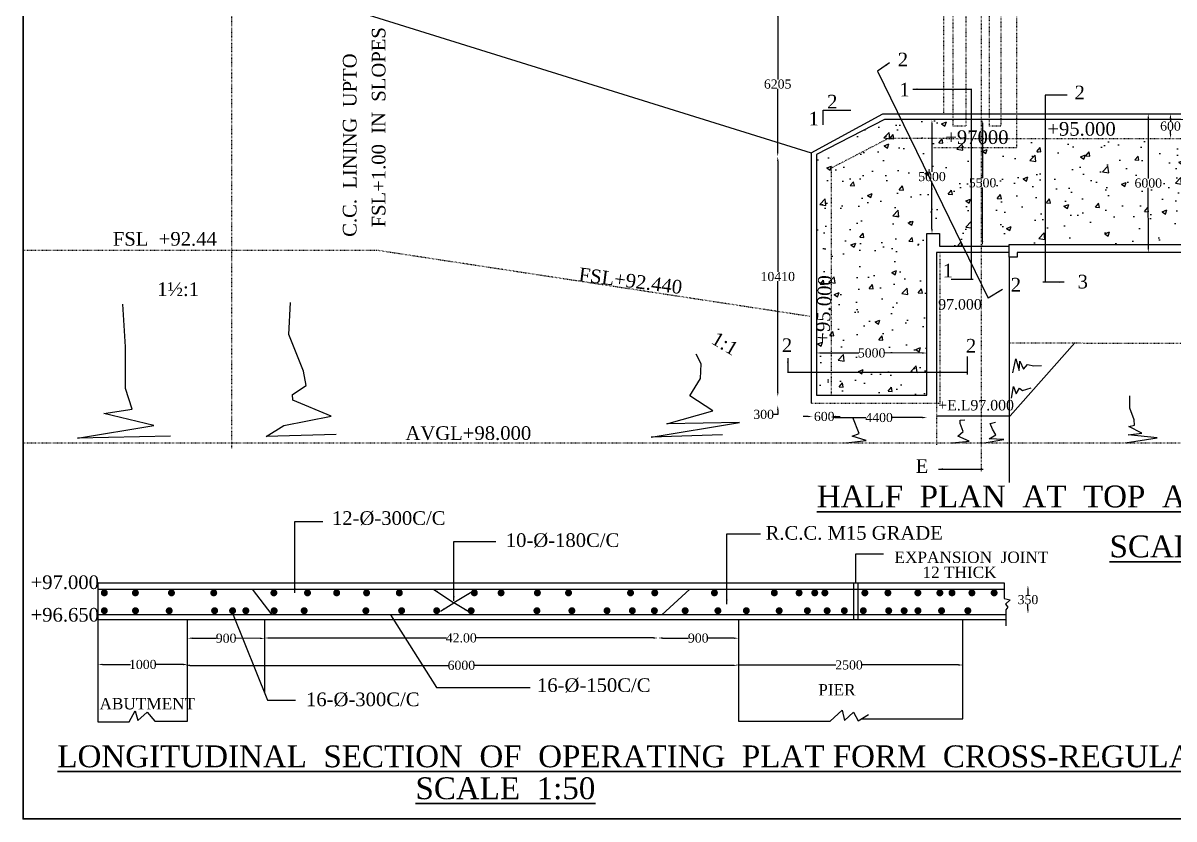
# Model space of a CAD drawing. Header units: millimetres. Extents: x 4336 to 90516, y 1888 to 56787.
# Drawn here: x 4336 to 29597, y 1888 to 19365 of the extents above; entities that cross this region are included whole.
import ezdxf

# ---------------------------------------------------------------- set-up
doc = ezdxf.new("R2010")
doc.units = ezdxf.units.MM
doc.header["$MEASUREMENT"] = 0
doc.header["$PDMODE"] = 66
doc.header["$PDSIZE"] = 170
doc.linetypes.add('ACAD_ISO03W100', pattern=[30, 12, -18])
for name, color, linetype in [('DIM', 5, 'Continuous'), ('DOT LINE', 3, 'ACAD_ISO03W100'), ('DWG. LINE', 1, 'Continuous'), ('HATCH', 2, 'Continuous'), ('TEXT', 7, 'Continuous')]:
    doc.layers.add(name, color=color, linetype=linetype)
doc.layers.add('TITLE', color=7, linetype='Continuous', lineweight=30)
doc.styles.get("Standard").update_dxf_attribs({"font": 'TIMES.TTF', "height": 200})
doc.dimstyles.get("Standard").update_dxf_attribs({"dimtxt": 200, "dimasz": 100, "dimexe": 0.18, "dimexo": 0.0625, "dimgap": 0.09, "dimtad": 0, "dimtih": 1, "dimtoh": 1, "dimdec": 1, "dimzin": 0, "dimdsep": 46, "dimtxsty": 'Standard', "dimcen": 0.09, "dimse1": 1, "dimse2": 1, "dimclrd": 5, "dimclre": 5, "dimclrt": 4, "dimadec": 0, "dimazin": 0, "dimtfac": 1, "dimtdec": 1, "dimtofl": 0, "dimtmove": 0, "dimatfit": 3, "dimfxl": 1, "dimtolj": 1, "dimtzin": 0, "dimarcsym": 0})

# ---------------------------------------------------------------- blocks, each defined once
blk = doc.blocks.new('*D53')
at = {"layer": 'Defpoints', "color": 0}
for p in [(20899, 19614), (20899, 16434), (20899, 16434)]:
    blk.add_point(p, dxfattribs=at)
at = {"layer": 'DIM', "color": 5, "lineweight": -2}
for p, q in [((20899, 19514), (20899, 18126)), ((20899, 16534), (20899, 17922))]:
    blk.add_line(p, q, dxfattribs=at)
at = {"layer": 'DIM', "color": 5}
for points in [[(20883, 19514), (20916, 19514), (20899, 19614)], [(20883, 16534), (20916, 16534), (20899, 16434)]]:
    blk.add_solid(points, dxfattribs=at)
at = {"layer": 'DIM', "color": 4, "insert": (20899, 18024), "char_height": 200, "attachment_point": 5}
blk.add_mtext('\\A1;6205', dxfattribs=at)
blk = doc.blocks.new('*D54')
at = {"layer": 'Defpoints', "color": 0}
for p in [(20899, 16434), (20899, 11161), (20901, 11161)]:
    blk.add_point(p, dxfattribs=at)
at = {"layer": 'DIM', "color": 5, "lineweight": -2}
for p, q in [((20901, 16334), (20901, 13900)), ((20901, 11261), (20901, 13696))]:
    blk.add_line(p, q, dxfattribs=at)
at = {"layer": 'DIM', "color": 5}
for points in [[(20884, 16334), (20918, 16334), (20901, 16434)], [(20884, 11261), (20918, 11261), (20901, 11161)]]:
    blk.add_solid(points, dxfattribs=at)
at = {"layer": 'DIM', "color": 4, "insert": (20901, 13798), "char_height": 200, "attachment_point": 5}
blk.add_mtext('\\A1;10410', dxfattribs=at)
blk = doc.blocks.new('*D55')
at = {"layer": 'Defpoints', "color": 0}
for p in [(20901, 11161), (20901, 10971), (20901, 10971)]:
    blk.add_point(p, dxfattribs=at)
at = {"layer": 'DIM', "color": 5, "lineweight": -2}
for p, q in [((20901, 11261), (20901, 11361)), ((20901, 10871), (20901, 10771)), ((20901, 10771), (20801, 10771))]:
    blk.add_line(p, q, dxfattribs=at)
at = {"layer": 'DIM', "color": 5}
for points in [[(20885, 11261), (20918, 11261), (20901, 11161)], [(20885, 10871), (20918, 10871), (20901, 10971)]]:
    blk.add_solid(points, dxfattribs=at)
at = {"layer": 'DIM', "color": 4, "insert": (20591, 10771), "char_height": 200, "attachment_point": 5}
blk.add_mtext('\\A1;300', dxfattribs=at)
blk = doc.blocks.new('*D61')
at = {"layer": 'Defpoints', "color": 0}
for p in [(24286, 17244), (24286, 14741), (24287, 14741)]:
    blk.add_point(p, dxfattribs=at)
at = {"layer": 'DIM', "color": 5, "lineweight": -2}
for p, q in [((24285, 17143), (24286, 16094)), ((24286, 14841), (24286, 15891))]:
    blk.add_line(p, q, dxfattribs=at)
at = {"layer": 'DIM', "color": 5}
for points in [[(24302, 17143), (24269, 17143), (24285, 17244)], [(24303, 14841), (24269, 14841), (24286, 14741)]]:
    blk.add_solid(points, dxfattribs=at)
at = {"layer": 'DIM', "color": 4, "insert": (24286, 15992), "char_height": 200, "attachment_point": 5}
blk.add_mtext('\\A1;5000', dxfattribs=at)
blk = doc.blocks.new('*D62')
at = {"layer": 'Defpoints', "color": 0}
for p in [(25398, 17244), (25395, 14469), (25395, 14469)]:
    blk.add_point(p, dxfattribs=at)
at = {"layer": 'DIM', "color": 5, "lineweight": -2}
for p, q in [((25398, 17144), (25397, 15958)), ((25395, 14569), (25396, 15754))]:
    blk.add_line(p, q, dxfattribs=at)
at = {"layer": 'DIM', "color": 5}
for points in [[(25382, 17144), (25415, 17143), (25398, 17244)], [(25378, 14569), (25411, 14569), (25395, 14469)]]:
    blk.add_solid(points, dxfattribs=at)
at = {"layer": 'DIM', "color": 4, "insert": (25396, 15856), "char_height": 200, "attachment_point": 5}
blk.add_mtext('\\A1;5500', dxfattribs=at)
blk = doc.blocks.new('*D63')
at = {"layer": 'Defpoints', "color": 0}
for p in [(21750, 12120), (24172, 12119), (24172, 12119)]:
    blk.add_point(p, dxfattribs=at)
at = {"layer": 'DIM', "color": 5, "lineweight": -2}
for p, q in [((21850, 12120), (22678, 12120)), ((24072, 12119), (23244, 12120))]:
    blk.add_line(p, q, dxfattribs=at)
at = {"layer": 'DIM', "color": 5}
for points in [[(21850, 12137), (21850, 12104), (21750, 12120)], [(24072, 12136), (24072, 12103), (24172, 12119)]]:
    blk.add_solid(points, dxfattribs=at)
at = {"layer": 'DIM', "color": 4, "insert": (22961, 12120), "char_height": 200, "attachment_point": 5}
blk.add_mtext('\\A1;5000', dxfattribs=at)
blk = doc.blocks.new('*D64')
at = {"layer": 'Defpoints', "color": 0}
for p in [(21662, 10743), (22073, 10743), (22073, 10725)]:
    blk.add_point(p, dxfattribs=at)
at = {"layer": 'DIM', "color": 5, "lineweight": -2}
for p, q in [((21562, 10725), (21462, 10725)), ((22173, 10725), (22273, 10725))]:
    blk.add_line(p, q, dxfattribs=at)
at = {"layer": 'DIM', "color": 5}
for points in [[(21562, 10742), (21562, 10709), (21662, 10725)], [(22173, 10742), (22173, 10709), (22073, 10725)]]:
    blk.add_solid(points, dxfattribs=at)
at = {"layer": 'DIM', "color": 4, "insert": (21921, 10725), "char_height": 200, "attachment_point": 5}
blk.add_mtext('\\A1;600', dxfattribs=at)
blk = doc.blocks.new('*D65')
at = {"layer": 'Defpoints', "color": 0}
for p in [(22073, 10725), (24176, 10725), (24176, 10702)]:
    blk.add_point(p, dxfattribs=at)
at = {"layer": 'DIM', "color": 5, "lineweight": -2}
for p, q in [((22173, 10702), (22837, 10702)), ((24076, 10702), (23413, 10702))]:
    blk.add_line(p, q, dxfattribs=at)
at = {"layer": 'DIM', "color": 5}
for points in [[(22173, 10719), (22173, 10685), (22073, 10702)], [(24076, 10719), (24076, 10685), (24176, 10702)]]:
    blk.add_solid(points, dxfattribs=at)
at = {"layer": 'DIM', "color": 4, "insert": (23125, 10702), "char_height": 200, "attachment_point": 5}
blk.add_mtext('\\A1;4400', dxfattribs=at)
blk = doc.blocks.new('*D66')
at = {"layer": 'Defpoints', "color": 0}
for p in [(29032, 17374), (29034, 14326), (29034, 14326)]:
    blk.add_point(p, dxfattribs=at)
at = {"layer": 'DIM', "color": 5, "lineweight": -2}
for p, q in [((29032, 17274), (29033, 15952)), ((29034, 14426), (29033, 15748))]:
    blk.add_line(p, q, dxfattribs=at)
at = {"layer": 'DIM', "color": 5}
for points in [[(29049, 17274), (29016, 17274), (29032, 17374)], [(29050, 14426), (29017, 14426), (29034, 14326)]]:
    blk.add_solid(points, dxfattribs=at)
at = {"layer": 'DIM', "color": 4, "insert": (29033, 15850), "char_height": 200, "attachment_point": 5}
blk.add_mtext('\\A1;6000', dxfattribs=at)
blk = doc.blocks.new('*D67')
at = {"layer": 'Defpoints', "color": 0}
for p in [(29520, 17374), (29521, 16829), (29522, 16829)]:
    blk.add_point(p, dxfattribs=at)
at = {"layer": 'DIM', "color": 5, "lineweight": -2}
for p, q in [((29520, 17274), (29520, 17203)), ((29521, 16929), (29521, 17000))]:
    blk.add_line(p, q, dxfattribs=at)
at = {"layer": 'DIM', "color": 5}
for points in [[(29536, 17274), (29503, 17274), (29519, 17374)], [(29538, 16929), (29504, 16929), (29521, 16829)]]:
    blk.add_solid(points, dxfattribs=at)
at = {"layer": 'DIM', "color": 4, "insert": (29520, 17101), "char_height": 200, "attachment_point": 5}
blk.add_mtext('\\A1;600', dxfattribs=at)
blk = doc.blocks.new('*D98')
at = {"layer": 'Defpoints', "color": 0}
for p in [(5980, 5281), (7950, 5280), (7950, 5280)]:
    blk.add_point(p, dxfattribs=at)
at = {"layer": 'DIM', "color": 5, "lineweight": -2}
for p, q in [((6080, 5281), (6692, 5280)), ((7849, 5280), (7238, 5280))]:
    blk.add_line(p, q, dxfattribs=at)
at = {"layer": 'DIM', "color": 5}
for points in [[(6080, 5297), (6080, 5264), (5980, 5281)], [(7849, 5297), (7849, 5263), (7950, 5280)]]:
    blk.add_solid(points, dxfattribs=at)
at = {"layer": 'DIM', "color": 4, "insert": (6965, 5280), "char_height": 200, "attachment_point": 5}
blk.add_mtext('\\A1;1000', dxfattribs=at)
blk = doc.blocks.new('*D99')
at = {"layer": 'Defpoints', "color": 0}
for p in [(7950, 5857), (9639, 5853), (9639, 5853)]:
    blk.add_point(p, dxfattribs=at)
at = {"layer": 'DIM', "color": 5, "lineweight": -2}
for p, q in [((8050, 5857), (8584, 5856)), ((9539, 5853), (9005, 5855))]:
    blk.add_line(p, q, dxfattribs=at)
at = {"layer": 'DIM', "color": 5}
for points in [[(8050, 5874), (8049, 5841), (7950, 5857)], [(9539, 5870), (9539, 5836), (9639, 5853)]]:
    blk.add_solid(points, dxfattribs=at)
at = {"layer": 'DIM', "color": 4, "insert": (8794, 5855), "char_height": 200, "attachment_point": 5}
blk.add_mtext('\\A1;900', dxfattribs=at)
blk = doc.blocks.new('*D100')
at = {"layer": 'Defpoints', "color": 0}
for p in [(9639, 5853), (18272, 5862), (18272, 5853)]:
    blk.add_point(p, dxfattribs=at)
at = {"layer": 'DIM', "color": 5, "lineweight": -2}
for p, q in [((9739, 5862), (13631, 5862)), ((18172, 5862), (14280, 5862))]:
    blk.add_line(p, q, dxfattribs=at)
at = {"layer": 'DIM', "color": 5}
for points in [[(9739, 5878), (9739, 5845), (9639, 5862)], [(18172, 5878), (18172, 5845), (18272, 5862)]]:
    blk.add_solid(points, dxfattribs=at)
at = {"layer": 'DIM', "color": 4, "insert": (13955, 5862), "char_height": 200, "attachment_point": 5}
blk.add_mtext('\\A1;42.00', dxfattribs=at)
blk = doc.blocks.new('*D101')
at = {"layer": 'Defpoints', "color": 0}
for p in [(7900, 5272), (20015, 5272), (20015, 5261)]:
    blk.add_point(p, dxfattribs=at)
at = {"layer": 'DIM', "color": 5, "lineweight": -2}
for p, q in [((8000, 5261), (13674, 5261)), ((19915, 5261), (14241, 5261))]:
    blk.add_line(p, q, dxfattribs=at)
at = {"layer": 'DIM', "color": 5}
for points in [[(8000, 5278), (8000, 5244), (7900, 5261)], [(19915, 5278), (19915, 5244), (20015, 5261)]]:
    blk.add_solid(points, dxfattribs=at)
at = {"layer": 'DIM', "color": 4, "insert": (13957, 5261), "char_height": 200, "attachment_point": 5}
blk.add_mtext('\\A1;6000', dxfattribs=at)
blk = doc.blocks.new('*D102')
at = {"layer": 'Defpoints', "color": 0}
for p in [(18272, 5862), (20039, 5857), (20039, 5857)]:
    blk.add_point(p, dxfattribs=at)
at = {"layer": 'DIM', "color": 5, "lineweight": -2}
for p, q in [((18372, 5861), (18945, 5860)), ((19939, 5857), (19366, 5859))]:
    blk.add_line(p, q, dxfattribs=at)
at = {"layer": 'DIM', "color": 5}
for points in [[(18372, 5878), (18372, 5845), (18272, 5862)], [(19939, 5874), (19939, 5840), (20039, 5857)]]:
    blk.add_solid(points, dxfattribs=at)
at = {"layer": 'DIM', "color": 4, "insert": (19156, 5859), "char_height": 200, "attachment_point": 5}
blk.add_mtext('\\A1;900', dxfattribs=at)
blk = doc.blocks.new('*D103')
at = {"layer": 'Defpoints', "color": 0}
for p in [(19965, 5269), (24964, 5269), (24964, 5269)]:
    blk.add_point(p, dxfattribs=at)
at = {"layer": 'DIM', "color": 5, "lineweight": -2}
for p, q in [((20065, 5269), (22178, 5269)), ((24864, 5269), (22752, 5269))]:
    blk.add_line(p, q, dxfattribs=at)
at = {"layer": 'DIM', "color": 5}
for points in [[(20065, 5286), (20065, 5253), (19965, 5269)], [(24864, 5286), (24864, 5252), (24964, 5269)]]:
    blk.add_solid(points, dxfattribs=at)
at = {"layer": 'DIM', "color": 4, "insert": (22465, 5269), "char_height": 200, "attachment_point": 5}
blk.add_mtext('\\A1;2500', dxfattribs=at)
blk = doc.blocks.new('*D104')
at = {"layer": 'Defpoints', "color": 0}
for p in [(26374, 7016), (26374, 6393), (26392, 6393)]:
    blk.add_point(p, dxfattribs=at)
at = {"layer": 'DIM', "color": 5, "lineweight": -2}
for p, q in [((26392, 6916), (26392, 6806)), ((26392, 6493), (26392, 6603))]:
    blk.add_line(p, q, dxfattribs=at)
at = {"layer": 'DIM', "color": 5}
for points in [[(26375, 6916), (26409, 6916), (26392, 7016)], [(26375, 6493), (26409, 6493), (26392, 6393)]]:
    blk.add_solid(points, dxfattribs=at)
at = {"layer": 'DIM', "color": 4, "insert": (26392, 6704), "char_height": 200, "attachment_point": 5}
blk.add_mtext('\\A1;350', dxfattribs=at)

msp = doc.modelspace()

# ---------------------------------------------------------------- hatches: boundary and pattern name
at = {"layer": 'HATCH'}
h = msp.add_hatch(dxfattribs=at)
h.set_pattern_fill('AR-CONC', color=256, scale=150, style=0)
h.paths.add_polyline_path([(23324.81, 16828.68), (23810.05, 16828.68), (23608.06, 17243.5), (23242.91, 17243.5), (21750.12, 16477.97), (21750.12, 11192.87), (22075.8, 11192.87), (22075.8, 16179.09)])
h.paths.add_polyline_path([(25154.47, 17243.5), (25031.02, 17243.5), (25031.02, 17099.46), (24754.05, 17099.46), (24754.05, 17243.5), (23608.06, 17243.5), (23810.05, 16828.68), (24603.51, 16828.68), (25154.47, 16828.68)])
h.paths.add_polyline_path([(24172.2, 14741.26), (24450.14, 14741.26), (24450.14, 14468.61), (24959.31, 14468.61), (23810.05, 16828.68), (23324.81, 16828.68), (22075.8, 16179.09), (22075.8, 11192.87), (24172.2, 11192.87)])
h.paths.add_polyline_path([(22109.84, 12240.9), (22173.97, 13860.32), (21716.22, 13878.45), (21652.09, 12259.03)], flags=9)
h.paths.add_polyline_path([(24500.44, 16626.62), (26010.39, 16626.62), (26010.39, 17084.73), (24500.44, 17084.73)], flags=9)
h.paths.add_polyline_path([(23952.66, 16144.11), (24618.63, 16144.11), (24618.63, 15840.65), (23952.66, 15840.65)], flags=24)
h = msp.add_hatch(dxfattribs=at)
h.set_pattern_fill('AR-CONC', color=256, scale=150, style=0)
h.paths.add_polyline_path([(25154.47, 16828.68), (24603.51, 16828.68), (23810.05, 16828.68), (24959.31, 14468.61), (25154.47, 14468.61)])
h.paths.add_polyline_path([(26773.23, 16828.68), (26141.5, 16828.68), (26141.5, 16625.59), (25364.5, 16625.59), (25364.5, 14468.61), (25981.95, 14468.61), (25981.95, 14503.26), (26773.23, 14503.26)])
h.paths.add_polyline_path([(30277, 16828.68), (26773.23, 16828.68), (26773.23, 14503.26), (30285.13, 14503.26), (39414.77, 13599.75), (39818.59, 11983.92), (39818.59, 14115.46)])
h.paths.add_polyline_path([(23952.66, 16144.11), (24618.63, 16144.11), (24618.63, 15840.65), (23952.66, 15840.65)], flags=25)
h.paths.add_polyline_path([(25063.49, 16007.79), (25729.46, 16007.79), (25729.46, 15704.33), (25063.49, 15704.33)], flags=9)
h.paths.add_polyline_path([(24500.44, 16626.62), (26010.39, 16626.62), (26010.39, 17084.73), (24500.44, 17084.73)], flags=9)
h.paths.add_polyline_path([(28699.35, 16001.8), (29366.76, 16001.8), (29366.76, 15698.34), (28699.35, 15698.34)], flags=24)

# ---------------------------------------------------------------- linework, layer by layer
at = {"layer": 'DOT LINE'}
for points in [[(25364.5, 32389.5), (25364.5, 9527)], [(26141.5, 23043), (26141.5, 16625.59), (24325.56, 16625.59)], [(24536.83, 20286.7), (24536.83, 17371.29)], [(8909.5, 19613.5), (8909.5, 10027.5)], [(24603.51, 16828.68), (23324.81, 16828.68), (22075.8, 16179.09), (22075.8, 11185.41)], [(24603.51, 16828.68), (30277, 16828.68), (39818.59, 14115.46), (39818.59, 11983.92)], [(4336.5, 14380.5), (12098, 14380.5), (21603.5, 12929.5)], [(21631.5, 11018.17), (24466.5, 11018.17), (24466.5, 14326.99)], [(25981.95, 12339.46), (39594.98, 12335.71)], [(24383.61, 11018.17), (24383.61, 10094.43)], [(4336.5, 10144.5), (40409, 10144.5), (40409, 10144.5)]]:
    msp.add_lwpolyline(points, dxfattribs=at)
for points in [[(25550.24, 20463.39), (25797.61, 20463.39), (25797.61, 17102.03), (25550.24, 17102.03)], [(24754.05, 20453), (25031.02, 20453), (25031.02, 17099.46), (24754.05, 17099.46)]]:
    msp.add_lwpolyline(points, close=True, dxfattribs=at)
at = {"layer": 'DWG. LINE'}
for points in [[(21631.5, 16511.5), (23204.79, 17374.29), (30280.52, 17374.29), (40448.51, 19735.74), (40448.51, 11778.7), (39731.42, 11778.7), (39316.41, 13472.99), (30040.7, 14325.85), (26153.21, 14325.85), (26153.21, 14220.79), (25981.95, 14220.79), (25981.95, 14503.26), (30285.13, 14503.26), (39414.77, 13599.75), (39818.59, 11983.92)], [(11696, 19613.5), (21631.5, 16511.5)], [(40249.2, 19529.13), (30295.91, 17243.5), (23242.91, 17243.5), (21750.12, 16477.97), (21750.12, 11192.87), (24172.2, 11192.87), (24172.2, 14741.26), (24450.14, 14741.26), (24450.14, 14468.61), (25981.95, 14468.61)], [(23089.88, 18307.6), (25518.24, 13320.83)], [(25154.47, 13738.56), (25154.47, 17912.42)], [(26773.23, 17783.98), (26773.23, 13675.62)], [(21894.55, 17131.35), (21894.55, 17450.91), (22505.6, 17450.91)], [(21631.5, 16511.5), (21631.5, 11018.17)], [(25981.95, 14326.99), (24383.61, 14326.99), (24383.61, 11018.17)], [(25981.95, 14220.79), (25981.95, 9277.33)], [(27417.37, 12339.06), (26001.86, 10737.05)], [(25060.08, 11689.21), (21119.97, 11689.21)], [(24383.61, 10737.05), (26001.86, 10737.05)], [(5979.88, 7074.27), (25869.74, 7074.27), (25869.74, 6730.61), (26001.79, 6699.49), (25895.54, 6604.09), (25953.43, 6537.77), (25906.36, 6481.34), (25906.36, 6128.4)], [(5979.88, 7074.27), (5979.88, 6268.8), (25906.36, 6268.8)], [(22559.67, 7074.27), (22559.67, 6268.8)], [(22661.77, 7074.27), (22661.77, 6268.8)], [(5979.88, 6933.51), (25869.74, 6933.51)], [(9367.01, 6933.51), (9798.93, 6371.13)], [(18969.4, 6933.51), (18357.42, 6371.13)], [(25906.36, 6371.13), (5979.88, 6371.13)], [(5979.88, 6268.8), (5979.88, 4022.77), (6663.99, 4022.77), (6797.1, 4264.53), (6858.45, 4051.74), (7061.71, 4229.8), (7227.24, 4033.2), (7949.5, 4033.2), (7949.5, 6268.8)], [(20039.37, 6268.8), (20039.37, 4038.29), (22049.98, 4038.29), (22312.05, 4278.96), (22365, 4048.86), (22563.33, 4233.12), (22665.6, 4039.91), (22892.46, 4179.25)], [(22746.55, 4089.63), (24964.14, 4089.63), (24964.14, 6268.8)]]:
    msp.add_lwpolyline(points, dxfattribs=at)
at = {"layer": 'HATCH'}
for points in [[(7574.07, 10291.17), (5529.01, 10249.46), (7207.45, 10528.42), (6112.81, 10788.36), (6728.35, 10889.8), (6582.55, 11338.17), (6589.05, 12252.62), (6528.84, 13190.05)], [(11212.56, 10328.57), (9673.1, 10282.92), (10062.03, 10528), (11102.27, 10729.66), (10255, 11086.43), (10253.66, 11207.17), (10554.36, 11404.86), (10492.05, 11720.2), (10172.81, 12527.27), (10205.18, 13227.86)], [(19686.48, 10318.95), (18121.36, 10271.64), (20062.8, 10595.12), (18469.45, 10560.95), (19474.56, 10849.05), (18971.12, 11178.15), (19205.3, 11562.27), (19219.42, 11884.56), (19111.07, 12094.08)], [(26056.88, 11685.7), (26123.04, 11988.42), (26198.43, 11733.53), (26213.93, 11938.88), (26295.52, 11763.45), (26380.22, 11865.62), (26521.72, 11837.75), (26690.08, 11841.88)], [(26034.02, 11130.77), (26071.2, 11382.79), (26131.71, 11221.09), (26209.72, 11346.37), (26269.5, 11292.47), (26465.16, 11356.66)], [(28526.99, 10144.5), (29229.53, 10253.16), (28593.96, 10324.51), (28892.46, 10357.33), (28609.54, 10507.54), (28729.51, 10536.08), (28722.32, 10653.56), (28629.35, 10909.42), (28626.49, 11181.97)], [(22401.22, 10144.5), (22844.41, 10200.26), (22535.44, 10295.45), (22690.06, 10353.82), (22548.4, 10702.09)], [(24731.78, 10144.5), (25103.67, 10185.24), (24852.3, 10292.76), (24970.35, 10398.38), (24903.68, 10574.34), (24904.49, 10646.56), (25004.07, 10655.38)], [(25433.88, 10144.5), (25863.1, 10218.61), (25539.16, 10233.18), (25684.93, 10323.8), (25613.67, 10450.02), (25560.22, 10568.16), (25678.46, 10598.9)]]:
    msp.add_lwpolyline(points, dxfattribs=at)
at = {"layer": 'HATCH', "const_width": 75.75}
for points in [[(6082.44, 6852.53, 1), (6159.19, 6852.53, 1)], [(6764.2, 6852.53, 1), (6840.94, 6852.53, 1)], [(7556.07, 6852.53, 1), (7632.82, 6852.53, 1)], [(8483.22, 6852.53, 1), (8559.97, 6852.53, 1)], [(9803.61, 6852.53, 1), (9880.36, 6852.53, 1)], [(10542.01, 6852.53, 1), (10618.76, 6852.53, 1)], [(11181.41, 6852.53, 1), (11258.16, 6852.53, 1)], [(11838.36, 6852.53, 1), (11915.11, 6852.53, 1)], [(12557.08, 6852.53, 1), (12633.82, 6852.53, 1)], [(14203.28, 6852.53, 1), (14280.03, 6852.53, 1)], [(14790.26, 6852.53, 1), (14867, 6852.53, 1)], [(15586.93, 6852.53, 1), (15663.67, 6852.53, 1)], [(16270.93, 6852.53, 1), (16347.68, 6852.53, 1)], [(17631.22, 6852.53, 1), (17707.97, 6852.53, 1)], [(18162.7, 6852.53, 1), (18239.45, 6852.53, 1)], [(19472.02, 6852.53, 1), (19548.77, 6852.53, 1)], [(20786.93, 6852.53, 1), (20863.68, 6852.53, 1)], [(21330.02, 6852.53, 1), (21406.77, 6852.53, 1)], [(21674.17, 6852.53, 1), (21750.92, 6852.53, 1)], [(21896.63, 6852.53, 1), (21973.38, 6852.53, 1)], [(22774.53, 6852.53, 1), (22851.28, 6852.53, 1)], [(23280.29, 6852.53, 1), (23357.04, 6852.53, 1)], [(23937.23, 6852.53, 1), (24013.98, 6852.53, 1)], [(24420.17, 6852.53, 1), (24496.92, 6852.53, 1)], [(24686.36, 6852.53, 1), (24763.11, 6852.53, 1)], [(25123.68, 6852.53, 1), (25200.43, 6852.53, 1)], [(25610.62, 6852.53, 1), (25687.36, 6852.53, 1)], [(6082.44, 6461.05, 1), (6159.19, 6461.05, 1)], [(6766.2, 6461.05, 1), (6842.94, 6461.05, 1)], [(7506.55, 6461.05, 1), (7583.3, 6461.05, 1)], [(8502.85, 6461.05, 1), (8579.6, 6461.05, 1)], [(8896.83, 6461.05, 1), (8973.58, 6461.05, 1)], [(9188.22, 6461.05, 1), (9264.97, 6461.05, 1)], [(9809.54, 6461.05, 1), (9886.29, 6461.05, 1)], [(10468.81, 6461.05, 1), (10545.56, 6461.05, 1)], [(11822.81, 6461.05, 1), (11899.56, 6461.05, 1)], [(12607.06, 6461.05, 1), (12683.81, 6461.05, 1)], [(13376.25, 6461.05, 1), (13452.99, 6461.05, 1)], [(14133.12, 6461.05, 1), (14209.86, 6461.05, 1)], [(15576.39, 6461.05, 1), (15653.14, 6461.05, 1)], [(16344, 6461.05, 1), (16420.75, 6461.05, 1)], [(17115.21, 6461.05, 1), (17191.96, 6461.05, 1)], [(17671.51, 6461.05, 1), (17748.26, 6461.05, 1)], [(18154.94, 6461.05, 1), (18231.69, 6461.05, 1)], [(18830.44, 6461.05, 1), (18907.19, 6461.05, 1)], [(19548.87, 6461.05, 1), (19625.62, 6461.05, 1)], [(20173.29, 6461.05, 1), (20250.04, 6461.05, 1)], [(20894, 6461.05, 1), (20970.74, 6461.05, 1)], [(21512.74, 6461.05, 1), (21589.49, 6461.05, 1)], [(21946.05, 6461.05, 1), (22022.79, 6461.05, 1)], [(22323.82, 6461.05, 1), (22400.56, 6461.05, 1)], [(22740.09, 6461.05, 1), (22816.84, 6461.05, 1)], [(23297.57, 6461.05, 1), (23374.31, 6461.05, 1)], [(23636.26, 6461.05, 1), (23713.01, 6461.05, 1)], [(23939.01, 6461.05, 1), (24015.76, 6461.05, 1)], [(24457.47, 6461.05, 1), (24534.22, 6461.05, 1)], [(25034.39, 6461.05, 1), (25111.14, 6461.05, 1)]]:
    msp.add_lwpolyline(points, format="xyb", close=True, dxfattribs=at)
at = {"layer": 'TITLE', "lineweight": 30}
msp.add_lwpolyline([(4336.5, 56787), (89452, 56787), (89452, 1887.5), (4336.5, 1887.5), (4336.5, 56787)], close=True, dxfattribs=at)

# ---------------------------------------------------------------- texts
at = {"layer": 'TEXT'}
for s, rotation, p in [('FSL+1.00  IN  SLOPES', 90, (12290.73, 14877.01)), ('C.C.  LINING  UPTO', 90, (11655.52, 14669.74)), ('FSL+92.440', 352.712311, (16518.29, 13701.92)), ('+95.000', 87.732111, (22030.52, 12320.45)), ('1:1', 329.32298, (19415.21, 12346.13))]:
    msp.add_text(s, height=300, rotation=rotation, dxfattribs=at).set_placement(p)
for s, height, p in [('2', 300, (23535.13, 18413.09)), ('1', 300, (23569.74, 17752.44)), ('2', 300, (27414.3, 17689.1)), ('2', 300, (21984.53, 17489.06)), ('1', 300, (21576.95, 17115.9)), ('+95.000', 300, (26816.46, 16890.89)), ('+97000', 300, (24576.79, 16709.03)), ('FSL  +92.44', 300, (6308.01, 14476.59)), ('1', 300, (24520.51, 13779.57)), ('1½:1', 300, (7281.23, 13371.79)), ('2', 300, (26014.82, 13469.42)), ('3', 300, (27481.53, 13537.4)), ('97.000', 230, (24421.98, 13072.35)), ('2', 300, (20991.09, 12140.16)), ('2', 300, (25030.45, 12128.43)), ('+E.L97.000', 230, (24421.98, 10858.69)), ('AVGL+98.000', 300, (12729.73, 10210.92)), ('E', 300, (23927.5, 9487.5)), ('12-%%C-300C/C', 300, (11116.88, 8345.05)), ('10-%%C-180C/C', 300, (14931.51, 7860.33)), ('R.C.C. M15 GRADE  ', 300, (20633.87, 8019.32)), ('EXPANSION  JOINT', 250, (23463.87, 7509.03)), ('12 THICK', 250, (24077.76, 7178.75)), ('+97.000', 300, (4501.68, 6936.48)), ('+96.650', 300, (4501.68, 6221.62)), ('16-%%C-150C/C', 300, (15616.57, 4676.67)), ('PIER', 250, (21790.05, 4599.31)), ('16-%%C-300C/C', 300, (10546.95, 4364.83)), ('ABUTMENT', 250, (6015.17, 4293.84))]:
    msp.add_text(s, height=height, dxfattribs=at).set_placement(p)
at = {"layer": 'TITLE'}
for s, p in [('%%UHALF  PLAN  AT  TOP  AND  HALF  PLAN  AT  BOTTOM', (21758.69, 8729.94)), ('%%USCALE  1:200', (28183.31, 7632.99)), ('%%ULONGITUDINAL  SECTION  OF  OPERATING  PLAT FORM  CROSS-REGULATOR', (5090.76, 3023.51)), ('%%USCALE  1:50', (12949.89, 2322.4))]:
    msp.add_text(s, height=480, dxfattribs=at).set_placement(p)

# ---------------------------------------------------------------- dimensions: what is measured, and where the dimension line sits
at = {"layer": 'DIM'}
for p1, p2, distance, text, picture, middle in [((20898.62, 19613.5), (20898.62, 16434.48), 0.84, '6205', '*D53', (20899.46, 18023.99)), ((24286.34, 17243.5), (24286.84, 14741.26), -0.94, '5000', '*D61', (24285.65, 15992.38)), ((25398.33, 17243.5), (25394.63, 14468.61), 0, '5500', '*D62', (25396.48, 15856.06)), ((29032.27, 17374.29), (29033.85, 14325.85), 0, '6000', '*D66', (29033.06, 15850.07)), ((29520.47, 17374.29), (29522.37, 16828.68), -1.17, '600', '*D67', (29520.25, 17101.48)), ((20899.46, 16434.48), (20899.46, 11161.1), 1.62, '10410', '*D54', (20901.08, 13797.79)), ((21750.12, 12120.36), (24172.2, 12119.29), 0, '5000', '*D63', (22961.16, 12119.82)), ((20901.08, 11161.1), (20901.08, 10971.26), 0.25, '300', '*D55', (20591, 10771.26)), ((22072.94, 10725.37), (24176.42, 10725.37), -23.28, '4400', '*D65', (23124.68, 10702.09)), ((26373.73, 7016.34), (26373.73, 6392.51), 18.28, '350', '*D104', (26392.01, 6704.43)), ((7949.5, 5857.49), (9638.6, 5852.73), 0, '900', '*D99', (8794.05, 5855.11)), ((9638.6, 5852.73), (18272.1, 5852.73), 9.06, '42.00', '*D100', (13955.35, 5861.79)), ((18272.1, 5861.79), (20039.37, 5856.57), 0, '900', '*D102', (19155.73, 5859.18)), ((5979.88, 5280.66), (7949.5, 5279.92), 0, '1000', '*D98', (6964.69, 5280.29)), ((7899.5, 5271.6), (20015.37, 5271.6), -10.68, '6000', '*D101', (13957.44, 5260.92)), ((19965.37, 5269.25), (24964.14, 5268.83), 0, '2500', '*D103', (22464.76, 5269.04))]:
    dim = msp.add_aligned_dim(p1=p1, p2=p2, distance=distance, text=text, dimstyle='Standard', dxfattribs=at)
    dim.commit()
    dim.dimension.update_dxf_attribs({"geometry": picture, "text_midpoint": middle})
dim = msp.add_linear_dim(base=(22072.94, 10725.37), p1=(21662.16, 10743.11), p2=(22072.94, 10743.11), angle=0, text='600', dimstyle='Standard', dxfattribs=at)
dim.commit()
dim.dimension.update_dxf_attribs({"geometry": '*D64', "text_midpoint": (21920.84, 10725.37), "dimtype": 161})

# ---------------------------------------------------------------- leaders
for points in [[(23353.52, 18488.23), (23089.88, 18307.6)], [(23863.35, 17913.51), (25160.02, 17912.42)], [(27255.39, 17783.98), (26773.23, 17783.98)], [(24707.01, 13738.56), (25190.91, 13738.56)], [(27183.98, 13675.62), (26715.43, 13675.62)], [(25834.07, 13515.57), (25518.24, 13320.83)], [(21119.97, 12007.9), (21119.97, 11685.51)], [(25060.08, 12040.74), (25060.08, 11646.02)], [(10305.47, 6850.77), (10305.47, 8417.19), (10918.36, 8417.19)], [(19783.85, 6604.56), (19783.85, 8146.88), (20518.86, 8146.88)], [(13793.33, 6675.83), (13793.33, 7983.55), (14710.2, 7983.55)], [(22611.44, 7074.27), (22611.44, 7707.09), (23223.04, 7707.09)], [(13347.33, 6933.51), (13791.86, 6634.48)], [(14195.2, 6875.22), (13791.86, 6634.48)], [(13498.53, 6451.31), (13791.86, 6634.48)], [(14123.9, 6434.76), (13791.86, 6634.48)], [(8945.7, 6371.13), (9699.75, 4494.07), (10313.26, 4494.07)], [(12401.37, 6371.13), (13408.93, 4771.08), (15469.71, 4771.08)], [(9638.6, 6268.8), (9638.6, 4647.86)]]:
    msp.add_leader(points, dimstyle='Standard', override={"dimgap": 0.09, "dimtad": 0}, dxfattribs=at)
at = {"layer": 'DWG. LINE'}
msp.add_leader([(24426.5, 9572), (25407, 9572)], dimstyle='Standard', override={"dimgap": 0.09, "dimtad": 0}, dxfattribs=at)

doc.saveas('drawing.dxf')
